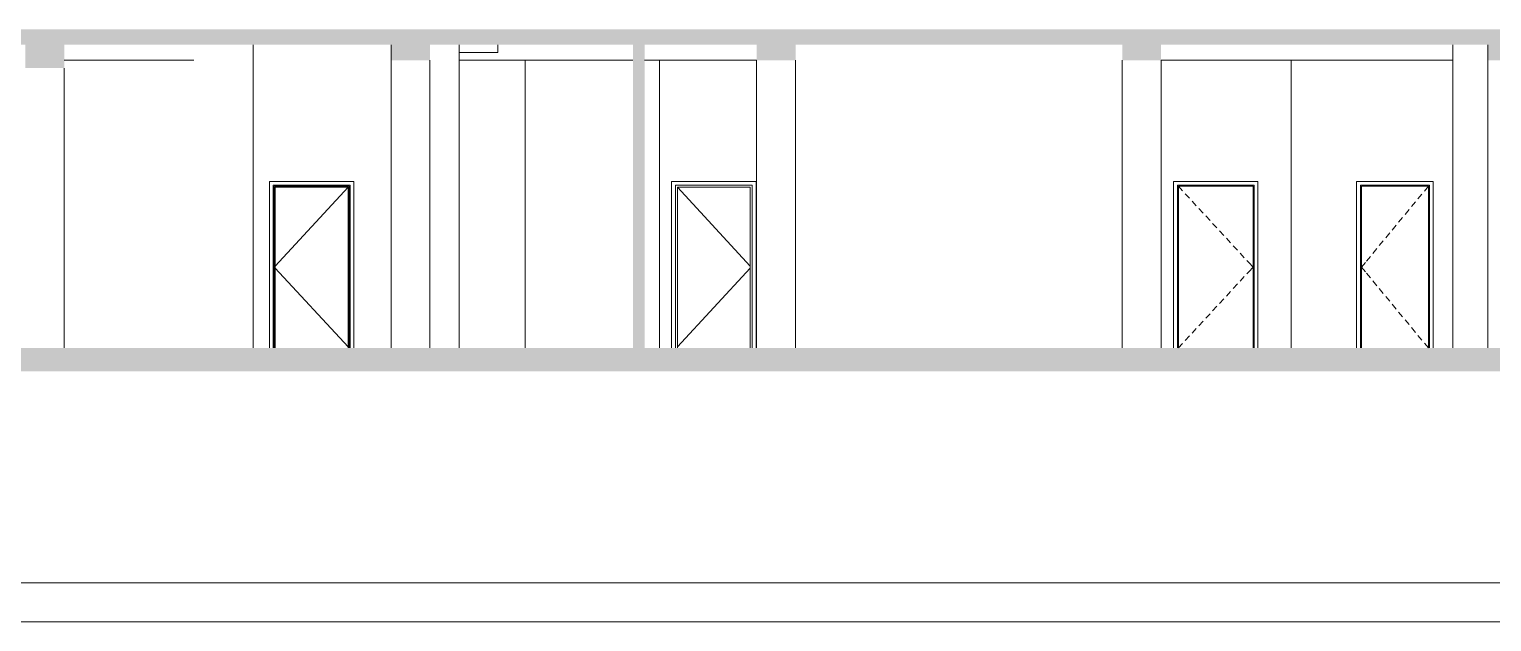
# Model space of a CAD drawing. Header units: millimetres. Extents: x 1499747 to 4230374, y -28481 to 441852.
# Drawn here: x 2360744 to 2379544, y -27406 to -19785 of the extents above; entities that cross this region are included whole.
import ezdxf
from ezdxf.xclip import XClip

# ---------------------------------------------------------------- set-up
doc = ezdxf.new("R2010")
doc.units = ezdxf.units.MM
doc.header["$MEASUREMENT"] = 0
doc.header["$XCLIPFRAME"] = 0
for name, color, linetype, lineweight in [('1 Разрез_23_0_Ном._пера__7_Ном._пера__7', 7, 'Continuous', 18), ('1 Разрез_23_Двери Archicad_Ном._пера__3_Ном._пера__30', 30, 'Continuous', 18), ('1 Разрез_23_Конструктив - Балки_Ном._пера__10_Ном._пера__134', 134, 'Continuous', 18), ('1 Разрез_23_Конструктив - Балки_Ном._пера__7', 7, 'Continuous', 18), ('1 Разрез_23_Конструктив - Колонны_Ном._пера__8_Ном._пера__12', 12, 'Continuous', 18), ('1 Разрез_23_Конструктив - Отвестрия для Шахты в перекрытие_Ном._пера__1_Ном._пера__7', 7, 'Continuous', 18), ('1 Разрез_23_Конструктив - Перекрытия_Ном._пера__7', 7, 'Continuous', 18), ('1 Разрез_23_Конструктив - Стена Кирпич Подвал_Ном._пера__1_Ном._пера__7', 7, 'Continuous', 18), ('1 Разрез_23_Конструктив - Стена Кирпич Подвал_Ном._пера__7', 7, 'Continuous', 18)]:
    doc.layers.add(name, color=color, linetype=linetype, lineweight=lineweight)
doc.layers.add('Чертеж и Рисунок', color=7, linetype='Continuous')

# ---------------------------------------------------------------- blocks, each defined once
blk = doc.blocks.new('Чертеж_1_23', base_point=(1274000, 29700))
at = {"layer": '1 Разрез_23_Конструктив - Балки_Ном._пера__7', "linetype": 'Continuous'}
for points in [[(1254992, 7730), (1254492, 7730), (1254492, 7390), (1254992, 7390)], [(1259192, 7690), (1259192, 7490), (1259692, 7490), (1259692, 7690)], [(1264392, 7690), (1263892, 7690), (1263892, 7490), (1264392, 7490)], [(1269092, 7690), (1268592, 7690), (1268592, 7490), (1269092, 7490)], [(1273792, 7490), (1273792, 7690), (1273292, 7690), (1273292, 7490)]]:
    blk.add_hatch(color=256, dxfattribs=at).paths.add_polyline_path(points)
at = {"layer": '1 Разрез_23_Конструктив - Перекрытия_Ном._пера__7', "linetype": 'Continuous'}
for points in [[(1240392, 7890), (1240392, 7730), (1240892, 7730), (1240892, 7690), (1245092, 7690), (1245092, 7730), (1245592, 7730), (1245592, 7690), (1249792, 7690), (1249792, 7730), (1250292, 7730), (1250292, 7690), (1254492, 7690), (1254492, 7730), (1254992, 7730), (1254992, 7690), (1256659, 7690), (1256659, 7890)], [(1256659, 7890), (1256659, 7690), (1277991, 7690), (1277991, 7890)], [(1240392, 3790), (1240392, 3490), (1256659, 3490), (1256659, 3790)], [(1292692, 3790), (1256659, 3790), (1256659, 3490), (1292692, 3490)]]:
    blk.add_hatch(color=256, dxfattribs=at).paths.add_polyline_path(points)
at = {"layer": '1 Разрез_23_Конструктив - Стена Кирпич Подвал_Ном._пера__7', "linetype": 'Continuous'}
blk.add_hatch(color=256, dxfattribs=at).paths.add_polyline_path([(1262302, 3790), (1262452, 3790), (1262452, 7690), (1262302, 7690)])
at = {"layer": '1 Разрез_23_0_Ном._пера__7_Ном._пера__7', "linetype": 'Continuous', "flags": 128}
blk.add_lwpolyline([(1234000, 59168), (1234000, 768), (1315500, 768), (1315500, 59168)], close=True, dxfattribs=at)
blk.add_lwpolyline([(1232000, 268), (1316000, 268)], dxfattribs=at)
at = {"layer": '1 Разрез_23_Двери Archicad_Ном._пера__3_Ном._пера__30', "linetype": 'Continuous'}
for p, q in [((1257629, 5933), (1257629, 3790)), ((1258715, 5933), (1257629, 5933)), ((1257679, 3790), (1257679, 5883)), ((1257679, 5883), (1258665, 5883)), ((1257691, 3790), (1257691, 5871)), ((1257691, 5871), (1258653, 5871)), ((1257704, 3790), (1257704, 5858)), ((1257704, 5858), (1258640, 5858)), ((1258640, 5857), (1257704, 4843)), ((1258640, 5858), (1258640, 3790)), ((1258653, 5871), (1258653, 3790)), ((1258665, 5883), (1258665, 3790)), ((1258715, 3790), (1258715, 5933)), ((1262799, 3790), (1262799, 5933)), ((1262799, 5933), (1263885, 5933)), ((1262849, 5883), (1262849, 3790)), ((1263835, 5883), (1262849, 5883)), ((1262874, 5858), (1262874, 3790)), ((1263810, 5858), (1262874, 5858)), ((1262874, 5857), (1263810, 4843)), ((1263810, 3790), (1263810, 5858)), ((1263835, 3790), (1263835, 5883)), ((1263885, 5933), (1263885, 3790)), ((1269250, 3790), (1269250, 5933)), ((1269250, 5933), (1270336, 5933)), ((1269300, 5883), (1269300, 3790)), ((1270286, 5883), (1269300, 5883)), ((1269313, 5870), (1269367, 5811)), ((1270273, 5870), (1269313, 5870)), ((1269313, 5870), (1269313, 3790)), ((1270273, 3790), (1270273, 5870)), ((1270286, 3790), (1270286, 5883)), ((1270336, 5933), (1270336, 3790)), ((1271604, 5933), (1271604, 3790)), ((1272590, 5933), (1271604, 5933)), ((1271654, 3790), (1271654, 5883)), ((1271654, 5883), (1272540, 5883)), ((1271667, 3790), (1271667, 5870)), ((1271667, 5870), (1272527, 5870)), ((1272527, 5870), (1272476, 5808)), ((1272527, 5870), (1272527, 3790)), ((1272540, 5883), (1272540, 3790)), ((1272590, 3790), (1272590, 5933)), ((1269401, 5774), (1269455, 5715)), ((1269489, 5679), (1269543, 5620)), ((1272361, 5669), (1272310, 5608)), ((1272444, 5769), (1272393, 5708)), ((1269577, 5583), (1269631, 5524)), ((1269665, 5488), (1269720, 5429)), ((1272196, 5469), (1272145, 5407)), ((1272278, 5569), (1272227, 5507)), ((1269753, 5392), (1269808, 5333)), ((1269842, 5296), (1269896, 5238)), ((1272030, 5269), (1271979, 5207)), ((1272113, 5369), (1272062, 5307)), ((1269930, 5201), (1269984, 5142)), ((1270018, 5105), (1270072, 5047)), ((1271947, 5168), (1271896, 5107)), ((1270106, 5010), (1270160, 4951)), ((1270194, 4914), (1270218, 4888)), ((1270218, 4888), (1270273, 4830)), ((1271718, 4891), (1271667, 4830)), ((1271781, 4968), (1271730, 4906)), ((1271864, 5068), (1271813, 5007)), ((1258640, 3803), (1257704, 4817)), ((1262874, 3803), (1263810, 4817)), ((1270106, 4649), (1270160, 4708)), ((1270194, 4745), (1270218, 4771)), ((1270218, 4771), (1270273, 4830)), ((1271718, 4768), (1271667, 4830)), ((1271781, 4691), (1271730, 4753)), ((1269930, 4458), (1269984, 4517)), ((1270018, 4554), (1270072, 4613)), ((1271864, 4591), (1271813, 4653)), ((1271947, 4491), (1271896, 4553)), ((1269753, 4267), (1269808, 4326)), ((1269842, 4363), (1269896, 4422)), ((1272030, 4391), (1271979, 4452)), ((1272113, 4291), (1272062, 4352)), ((1269665, 4172), (1269720, 4231)), ((1272196, 4190), (1272145, 4252)), ((1272278, 4090), (1272227, 4152)), ((1269489, 3981), (1269543, 4039)), ((1269577, 4076), (1269631, 4135)), ((1272361, 3990), (1272310, 4052)), ((1272444, 3890), (1272393, 3951)), ((1269313, 3790), (1269367, 3848)), ((1269401, 3885), (1269455, 3944)), ((1272527, 3790), (1272476, 3851))]:
    blk.add_line(p, q, dxfattribs=at)
at = {"layer": '1 Разрез_23_Конструктив - Балки_Ном._пера__10_Ном._пера__134', "linetype": 'Continuous'}
for p, q in [((1256659, 7490), (1254992, 7490)), ((1262302, 7490), (1260067, 7490)), ((1263892, 7490), (1262452, 7490)), ((1272842, 7490), (1269092, 7490))]:
    blk.add_line(p, q, dxfattribs=at)
at = {"layer": '1 Разрез_23_Конструктив - Колонны_Ном._пера__8_Ном._пера__12', "linetype": 'Continuous'}
for p, q in [((1259192, 3790), (1259192, 7690)), ((1262642, 3790), (1262642, 7490)), ((1263892, 3790), (1263892, 7490)), ((1269092, 3790), (1269092, 7490))]:
    blk.add_line(p, q, dxfattribs=at)
at = {"layer": '1 Разрез_23_Конструктив - Отвестрия для Шахты в перекрытие_Ном._пера__1_Ном._пера__7', "linetype": 'Continuous'}
for q in [(1260067, 7590), (1260567, 7690)]:
    blk.add_line((1260567, 7590), q, dxfattribs=at)
at = {"layer": '1 Разрез_23_Конструктив - Стена Кирпич Подвал_Ном._пера__1_Ном._пера__7', "linetype": 'Continuous'}
for p, q in [((1257422, 3790), (1257422, 7690)), ((1260067, 3790), (1260067, 7690)), ((1272842, 3790), (1272842, 7690)), ((1273292, 3790), (1273292, 7690)), ((1254992, 7390), (1254992, 3790)), ((1259692, 3790), (1259692, 7490)), ((1260917, 3790), (1260917, 7490)), ((1264392, 7490), (1264392, 3790)), ((1268592, 7490), (1268592, 3790)), ((1270762, 3790), (1270762, 7490))]:
    blk.add_line(p, q, dxfattribs=at)

msp = doc.modelspace()

# ---------------------------------------------------------------- block references
at = {"layer": 'Чертеж и Рисунок', "linetype": 'Continuous'}
ref = msp.add_blockref('Чертеж_1_23', (2380202.85824, 2025.38887), dxfattribs=at)
XClip(ref).set_block_clipping_path([(1232000, -268.1255947253), (1316000, 59668.1255947259)])

doc.saveas('drawing.dxf')
